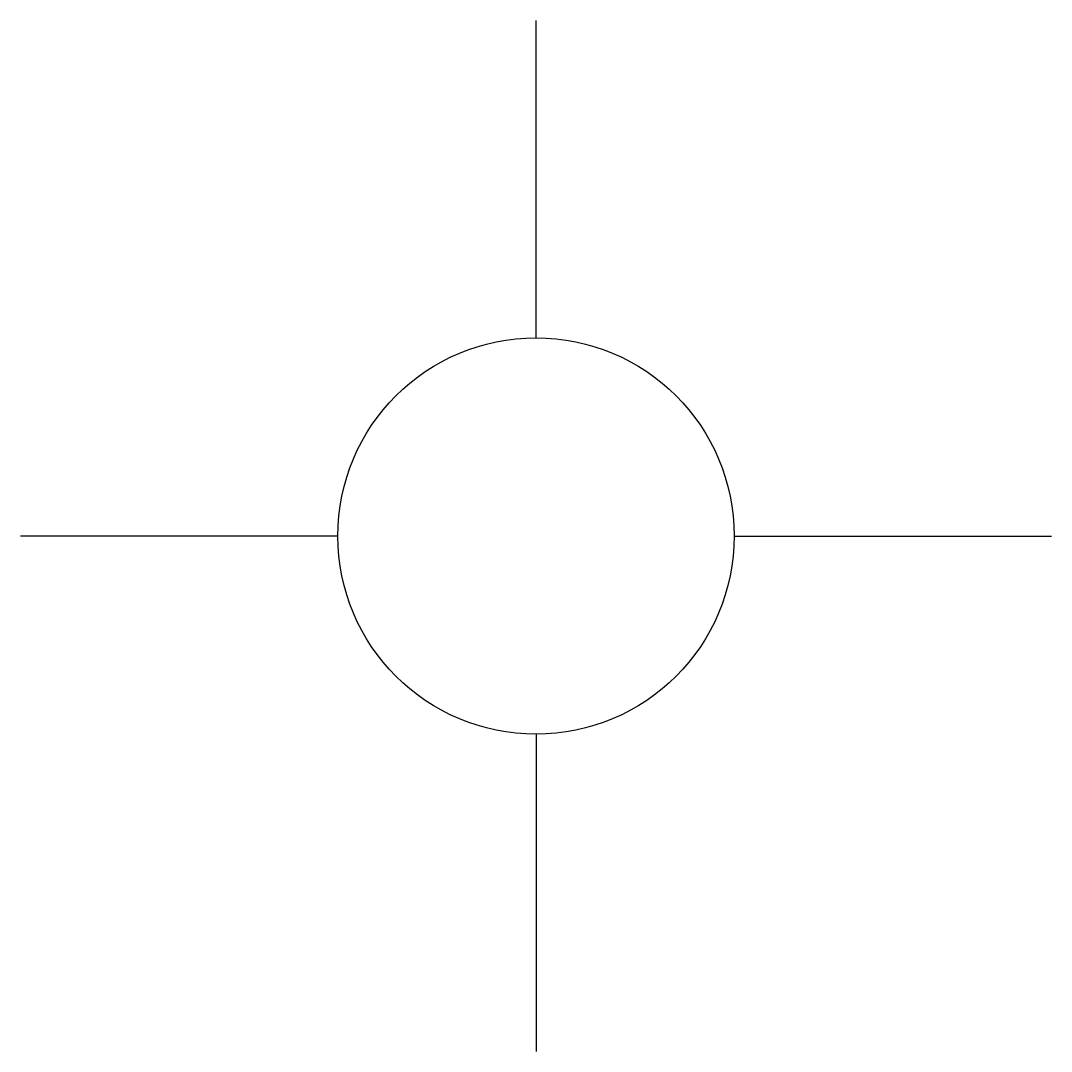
# Model space of a CAD drawing. Header units: metres. Extents: x -1.3 to 1.3, y -1.3 to 1.3.
import ezdxf

# ---------------------------------------------------------------- set-up
doc = ezdxf.new("R2010")
doc.units = ezdxf.units.M

msp = doc.modelspace()

# ---------------------------------------------------------------- linework, layer by layer
for p, q in [((0, 0.5), (0, 1.3)), ((-0.5, 0), (-1.3, 0)), ((0.5, 0), (1.3, 0)), ((0, -0.5), (0, -1.3))]:
    msp.add_line(p, q)
msp.add_circle((0, 0), 0.5)

doc.saveas('drawing.dxf')
